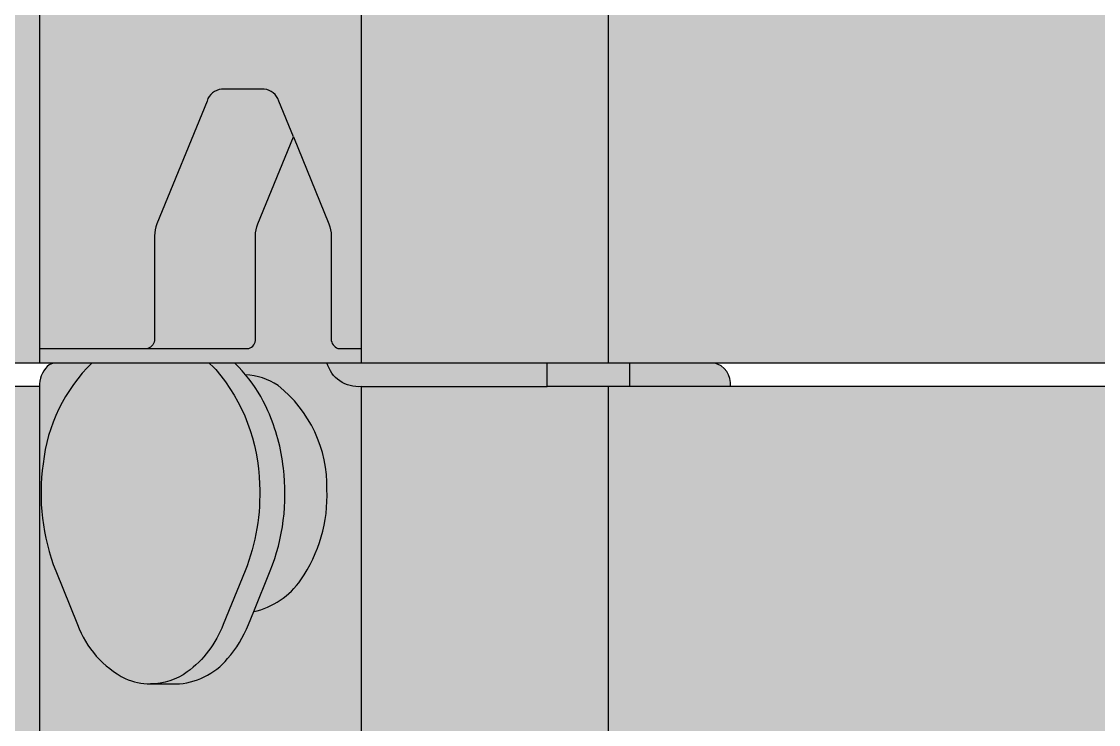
# Model space of a CAD drawing. Header units: millimetres. Extents: x -9400 to 16593, y -27108 to 22430.
# Drawn here: x -7252.8 to -6800, y 5398 to 5693.4 of the extents above; entities that cross this region are included whole.
import ezdxf
from ezdxf.enums import TextEntityAlignment as Align

# ---------------------------------------------------------------- set-up
doc = ezdxf.new("R2010")
doc.units = ezdxf.units.MM
doc.set_wipeout_variables(frame=1)
doc.layers.add('Техника LTM 11200-9.1', color=250, linetype='Continuous')
doc.layers.add('Техника LTM 11200-9.1 Штрих', color=7, linetype='Continuous', true_color=0xffd452)
doc.styles.add('arial', font='arial.ttf')

# ---------------------------------------------------------------- blocks, each defined once
blk = doc.blocks.new('LTM 11200-9.1-20240608.130851')
at = {"color": 0, "linetype": 'ByBlock', "lineweight": -2, "ltscale": 50, "transparency": 16777216}
blk.add_wipeout([(1022.8146851898641, 508.8058813024984), (984.1908195091744, 438.0234888882769), (937.4941594154843, 372.28634556659654), (883.3755655992832, 312.51069936048907), (822.5893460832145, 259.52970660888855), (755.9827426341864, 214.08181938643702), (746.5000000000001, 208.50464921478124), (570.1669743651873, 106.69872939752531), (570.1669743651873, 106.69872939752531), (564.3011459834474, 103.80602296116604), (558.1079266203194, 101.70370827226702), (551.6932839761935, 100.42775651802822), (545.1669743651875, 99.99999958672583), (333.2037587267697, 99.99999958672583), (333.2037587267697, 99.99999958672583), (322.7616633491655, 100.68441067681943), (312.4982351185676, 102.72593348359828), (302.58908413756234, 106.08963698582147), (293.2037587267697, 110.71796728397044), (249.80724037729686, 135.77295883494662), (247.1085948277472, 137.84353386905786), (238.00004300582822, 124.33952006930485), (231.06887776225648, 128.37000860151602), (231.06887776225648, 128.37000860151602), (227.04815571655843, 120.46910382345732), (225.50952286565047, 111.73851901882813), (226.58707054291403, 102.93912170515205), (230.18689083214878, 94.83777638687775), (230.18689083214878, 94.83777638687775), (237.33610094235684, 76.12090898145584), (236.5632686927235, 56.10004334118048), (227.99249002392452, 37.98998857366246), (213.00000000085885, 24.698729281168426), (149.59075555553153, -11.910615071800066), (149.59075555553153, -11.910615071800066), (140.45979071918038, -17.86869502349964), (132.03173479397645, -24.785421769234745), (124.40677480764464, -32.57857394023563), (117.67555112663854, -41.15551181513001), (98.29824531744816, -68.82917248255376), (98.29824531744816, -68.82917248255376), (75.26067977540669, -93.46566269314076), (46.2770706606168, -110.71780686948091), (13.637296342668861, -119.22258249695233), (-20.07990590306767, -118.30806146368832), (-52.21067555460385, -108.04649639786635), (-80.21648974779363, -89.24861227819156), (-84.81372132690736, -84.89188827354519), (-266.21197882881097, 96.50635134539334), (-336.9998161347902, 165.94530796751496), (-866.0808936206032, 165.94529501162287), (-1167.4151198584586, 90.81423419382213), (-1167.4151198584586, 90.81423419382213), (-1189.9263396927408, 83.5541538481209), (-1211.252911146627, 73.3247288850198), (-1231.0052360360235, 60.31283253909305), (-1248.8224748361538, 44.75616880317125), (-1394.2893218785466, -100.71067823920794), (-1394.2893218785466, -100.71067823920794), (-1419.1402423043805, -118.86440595526665), (-1448.3346599652068, -128.60155407189723), (-1479.107495437005, -128.99989190038445), (-1508.5441732289949, -120.02169182628722), (-1533.8566688284163, -102.51730259017745), (-1552.647569772184, -78.144610541053), (-1563.137140832761, -49.21201689711779), (-1564.999999997206, -30.00000012056239), (-1564.999999997206, 32.03240227841911), (-1564.999999997206, 32.03240227841911), (-1564.5717846438058, 45.11302812434451), (-1563.2889722704817, 58.13764072222398), (-1561.1570560767468, 71.05046668143518), (-1558.185165255025, 83.79621129890461), (-1558.185165255025, 83.79621129890461), (-1497.3627447226027, 310.7885749652339), (-1497.3627447226027, 414.31619300623424), (-1542.9555495745446, 584.470857173292), (-1542.9555495745446, 584.470857173292), (-1543.936053519791, 608.461679800803), (-1535.5973357940213, 630.9780459601386), (-1519.2269967959937, 648.5431522627202), (-1497.3528178603049, 658.4447306329009), (-1484.999999997206, 659.9999998794372), (-1214.1711635447755, 659.9999998800997), (-1212.266426014132, 664.0847226964108), (-586.4521676169243, 891.8624849330811), (-580.417075531681, 895.3493390504516), (-582.9999999933059, 918.7466979436579), (-582.9999999932043, 1116.6787891924034), (-582.9999999932043, 1116.6787891924034), (-584.0546843466733, 1126.894271376905), (-587.1742430436698, 1136.6787891924798), (-592.2270700942952, 1145.6195595252746), (-598.9999999933059, 1153.3393947521693), (-598.9999999933059, 1153.3393947521693), (-608.4134335164599, 1165.1949778063865), (-613.8473488286036, 1179.3243848934064), (-614.8036414664814, 1194.4324319095174), (-611.1946520530619, 1209.134226890543), (-602.6337336723807, 1221.9451399321845), (-561.4805234425294, 1259.945262046793), (-463.7308086437405, 1325.943190667342), (-460.373381919082, 1320.9704966501597), (-290.7512852860382, 1435.4946878507328), (-290.7512852860382, 1435.4946878507328), (-270.56411008210773, 1443.4447842832144), (-248.90989242731666, 1442.095364497208), (-229.86591428386092, 1431.7005113250118), (-217.01797449290086, 1414.2174761443632), (-213.70944349130147, 1403.6885348039798), (-185.4872354327525, 1259.9452079621262), (-174.99933955306176, 1190.0000716171055), (-197.77568135003082, 1105.0000003118914), (-263.90168330304357, 922.218455406168), (-264.77506260671714, 904.9999188997974), (-248.1610642772283, 904.9998882795337), (-47.169552377104765, 949.5586309888606), (-48.035310832841816, 953.463815017298), (-39.522644188124104, 955.3512123411349), (-36.34876389497356, 964.1194641674813), (-39.832599257904576, 963.3470056844965), (-43.472375672790776, 965.0062863062774), (-43.472375672790776, 965.0062863062778), (-14.519369376413977, 1027.0118794895586), (22.75556361547754, 1084.4013343576655), (67.63156944735653, 1136.064805593982), (119.24079835456735, 1181.0031817463494), (176.5851878685158, 1218.347406880646), (183.60325356194545, 1222.1770722035), (207.91959879148646, 1359.464521062386), (207.91959879148646, 1359.464521062386), (216.63099661133242, 1381.6031213800295), (233.26160608738843, 1398.6157315399935), (255.19669777214574, 1407.8275624536225), (278.9875507847177, 1407.790294046417), (300.893674192233, 1398.5097858030774), (317.4709016196192, 1381.4451555164085), (324.9712084163622, 1364.470585244024), (349.345262915842, 1273.138480987691), (349.345262915842, 1273.138480987691), (416.97240093037453, 1276.0009091891645), (484.3326282172951, 1269.3508662494853), (550.0945321847912, 1253.319793989184), (612.9582919959926, 1228.2245555235947), (671.6813702552798, 1194.5611722860356), (725.1030724553241, 1152.9950198865774), (772.1674887536267, 1104.347676590717), (811.9443646215175, 1049.5806843651478), (843.6474878455501, 989.7765434626401), (855.1628487252749, 961.3810551581553), (851.3872958889551, 959.4188885699989), (849.6861621805294, 953.0699312872314), (849.6861621805294, 953.0699312872314), (851.8981973749048, 947.7762425973699), (853.8916018024654, 942.3964118905076), (855.6630313536405, 936.9394643012827), (857.209514301052, 931.4145543346242), (1065.1435528585716, 875.6988663762461), (1056.0825285997855, 935.3386157858765), (1056.0825285997855, 935.3386157858765), (1056.0718364792433, 936.5058050074301), (1056.5074066387501, 937.5887286596319), (1057.3233012576277, 938.423450751852), (1058.3960079420654, 938.8836087350649), (1085.4424885511692, 944.6325156586097), (1085.4424885511692, 944.6325156586097), (1086.3798090134253, 944.6816385424938), (1087.2864335528454, 944.4387092293057), (1088.0736154426916, 943.9275073328079), (1088.664299834971, 943.1980728563797), (1088.664299834971, 943.1980728563797), (1149.1339744502334, 838.4615241056019), (1149.1339744502334, 838.4615241056019), (1149.433675717747, 837.7379812409097), (1149.535898238879, 836.9615241056019), (1149.433675717747, 836.1850669702942), (1149.1339744502334, 835.4615241056019), (1145.4999998540152, 829.167295471547), (1145.4999998540152, 829.167295471547), (1161.6138842228509, 814.2902655188893), (1170.0033489849, 794.0269940487935), (1169.1216395659292, 772.1133937474976), (1159.131315570827, 752.5896462553444), (1141.8742798832418, 739.0553191962742), (1120.5321894556198, 734.0057186334905), (1120.0000000000002, 733.9999999995491), (1119.9500119273184, 723.9575171348117), (1119.9500119273184, 723.9575171348117), (1119.2556315460592, 721.0372419363359), (1117.5338633460915, 718.5784443411092), (1115.0271046165487, 716.927283531081), (1112.0882666962282, 716.3162164097305), (1112.0882666962282, 716.3162164097305), (1102.572187305355, 713.3164701606336), (1096.242173974358, 705.6038068228643), (1095.1559563197188, 695.6854210802587), (1099.666636636965, 686.785533013099), (1099.666636636965, 686.785533013099), (1101.372819154572, 684.3357618222624), (1102.2798164627127, 681.4915055831259), (1102.3067929916222, 678.5062568602), (1101.4513444749757, 675.6460740852347)], dxfattribs=at)
for points in [[(238.000043005828, 124.3395200693049, 1.110223024625157e-16), (231.0688777622563, 128.370008601516, 0.3052800898424828)], [(213.0000000008586, 24.6987292811682, 1.110223024625157e-16), (149.5907555555314, -11.91061507179984, 0.1095178116827467)], [(117.6755511266383, -41.15551181513001, 1.110223024625157e-16), (98.29824531744816, -68.82917248255399, -0.4661674763963348)], [(-84.8137213269074, -84.89188827354519, 1.110223024625157e-16), (-266.211978828811, 96.50635134539334, 1.110223024625157e-16), (-336.9998161347903, 165.945307967515, 1.110223024625157e-16), (-866.0808936206031, 165.9452950116229, 1.110223024625157e-16), (-1167.415119858459, 90.8142341938219, 0.1360940270824719)], [(-1248.822474836154, 44.75616880317102, 1.110223024625157e-16), (-1394.289321878547, -100.7106782392075, -0.6681786379193838)], [(-1564.999999997206, -30.00000012056262, 1.110223024625157e-16), (-1564.999999997206, 32.03240227841889, -0.06554346275772166)], [(-1558.185165255025, 83.79621129890438, 1.110223024625157e-16), (-1497.362744722603, 310.7885749652341, 1.110223024625157e-16), (-1497.362744722603, 414.3161930062342, 1.110223024625157e-16), (-1542.955549574544, 584.4708571732917, -0.478812575144597), (-1484.999999997206, 659.9999998794374, 1.110223024625157e-16), (-1214.171163544775, 659.9999998800995, 1.110223024625157e-16), (-1212.266426014132, 664.0847226964106, 1.110223024625157e-16), (-586.4521676169243, 891.8624849330809), (-580.4170755316809, 895.3493390504518), (-582.9999999933061, 918.7466979436576), (-582.9999999932043, 1116.678789192403, 0.2087121525228701), (-598.9999999933061, 1153.339394752169, -0.313649937460844), (-611.1946520530619, 1209.134226890543), (-602.6337336723809, 1221.945139932184), (-561.4805234425294, 1259.945262046793), (-463.7308086437406, 1325.943190667342)]]:
    blk.add_lwpolyline(points, format="xyb", dxfattribs=at)
blk = doc.blocks.new('LTM 11200-9.1-20240609.135256')
at = {"color": 0, "lineweight": -2, "ltscale": 50, "transparency": 16777216}
blk.add_wipeout([(9.58548115671763, 650.0000000000234), (12.173671607743037, 649.6592582629141), (14.58548115671797, 648.6602540378676), (16.656548968583415, 647.0710678118885), (18.245735194562034, 645.0000000000225), (18.245735194562048, 645.0000000000225), (49.46410161512064, 590.9282032303015), (49.46410161512064, 590.9282032303015), (49.695518130027395, 590.4589369597618), (49.863703305137946, 589.9634794107114), (49.96577944547639, 589.4503079991816), (49.99999999998071, 588.9282032303017), (49.99999999998068, 588.9282032303017), (49.9999999999734, 576.0000035421324), (49.9999999999734, 576.0000035421324), (50.49036141050702, 573.7235975174667), (51.7942652005509, 571.7942676834612), (53.72359426479657, 570.4903627544377), (55.999999999977035, 570.000000000028), (55.99999999997706, 570.000000000028), (120.99999999996973, 570.0000000000273), (120.99999999996973, 560.0000000000152), (696.7523480776277, 560.0000000000091), (696.7523480776277, 570.0000000000043), (754.0279973537497, 570.0000000000043), (754.0279973537458, 632.6794919243182), (788.5825475006627, 674.9999999999973), (796.7475133099421, 679.9999999999989), (831.5166341992432, 680), (831.5166341992432, 680), (833.5402265152165, 679.4920170956832), (835.3313783943919, 678.4220883886785), (836.7379205275558, 676.8811108677587), (837.6403585562061, 675.0000000000025), (859.7150771497642, 620.9282032302795), (860.0940145317277, 618.9282032302779), (860.0940145317277, 570.0000000000034), (903.2275281841418, 570.0000000000034), (903.2275281841418, 570.0000000000034), (906.299097517205, 568.6916769575009), (908.6933519550179, 566.3649210531621), (910.088953646578, 563.3320110198981), (910.2985959960047, 560.0000000000055), (1052.7408232304538, 560.0000000000055), (1052.7408232304501, 0), (-1052.7408232304506, 0), (-1052.740823230456, 560.0000000000055), (-910.298595996007, 560.0000000000055), (-910.298595996007, 560.0000000000055), (-910.0889536465808, 563.3320110198979), (-908.693351955021, 566.3649210531619), (-906.2990975172089, 568.6916769575007), (-903.2275281841456, 570.0000000000034), (-860.0940145317298, 570.0000000000034), (-860.0940145317281, 618.9282032302779), (-859.7150771497664, 620.9282032302795), (-837.6403585562065, 675.0000000000025), (-837.6403585562065, 675.0000000000025), (-836.7379205275561, 676.8811108677587), (-835.3313783943922, 678.4220883886785), (-833.5402265152172, 679.4920170956834), (-831.5166341992436, 680), (-796.7475133099423, 679.9999999999989), (-788.582547500663, 674.9999999999973), (-754.0279973537464, 632.6794919243182), (-754.0279973537517, 570.0000000000043), (-696.7523480776317, 570.0000000000043), (-696.75234807763, 560.0000000000091), (-120.99999999997017, 560.0000000000152), (-120.99999999997017, 570.0000000000273), (-55.99999999998109, 570.000000000028), (-55.99999999998109, 570.000000000028), (-53.72359426480019, 570.4903627544377), (-51.794265200553994, 571.7942676834609), (-50.49036141050961, 573.7235975174665), (-49.999999999975564, 576.0000035421324), (-49.99999999997563, 576.0000035421324), (-49.99999999998291, 588.9282032303017), (-49.99999999998291, 588.9282032303017), (-49.96577944547814, 589.4503079991816), (-49.863703305139225, 589.9634794107114), (-49.69551813002823, 590.458936959762), (-49.46410161512102, 590.9282032303015), (-49.46410161512104, 590.9282032303015), (-18.245735194562453, 645.0000000000225), (-18.245735194562453, 645.0000000000225), (-16.656548968583838, 647.0710678118885), (-14.585481156718396, 648.6602540378676), (-12.173671607743465, 649.6592582629141), (-9.585481156718053, 650.0000000000234), (-9.585481156718032, 650.0000000000234)], dxfattribs=at)
at = {"layer": 'Техника LTM 11200-9.1 Штрих', "ltscale": 50, "true_color": 0x919191, "transparency": 16777216}
h = blk.add_hatch(color=252, dxfattribs=at)
h.dxf.hatch_style = 1
h.paths.add_polyline_path([(-867.8721891248324, 570.0000000000036), (-903.2275281841457, 570.0000000000036, 0.3860579729890017), (-910.298595996007, 560.0000000000055), (-867.8721891248324, 560.0000000000061)])
h.paths.add_polyline_path([(-696.7523480776317, 570.0000000000045), (-754.0279973537517, 570.0000000000045), (-754.0279973537467, 628.0384757729153), (-810.5965398486869, 628.0384757729207), (-810.5965398486869, 570.0000000000045), (-833.7512788607861, 570.0000000000041, -0.04063597038355846), (-835.3452771902131, 570.0000000000041), (-860.09401453173, 570.0000000000036), (-867.8721891248324, 570.0000000000036), (-867.8721891248324, 560.0000000000061), (-696.7523480776299, 560.0000000000091)])
h.paths.add_polyline_path([(-810.5965398486869, 628.0384757729207), (-814.3859136683122, 632.6794919242975), (-823.9808007084875, 620.9282032302644), (-824.738675472413, 618.9282032302644), (-824.7386754724166, 579.2820242257967, -0.3757731303559582), (-833.751278860786, 570.0000000000041), (-810.5965398486869, 570.0000000000045)], flags=17)
h.paths.add_polyline_path([(-814.3859136683013, 675.0000000000009, -0.4522531419883302), (-810.3034307636748, 679.9999999999994), (-831.5166341992435, 680, 0.3011528066670465), (-837.6403585562066, 675.0000000000027), (-859.7150771497663, 620.9282032302799), (-860.0940145317281, 618.9282032302781), (-860.09401453173, 570.0000000000036), (-833.7512788607861, 570.0000000000041, 0.3757731303559592), (-824.7386754724166, 579.2820242257967), (-824.738675472413, 618.9282032302644), (-823.9808007084875, 620.9282032302644), (-814.3859136683122, 632.6794919242975)])
h.paths.add_polyline_path([(-788.5825475006632, 674.9999999999973), (-796.7475133099424, 679.9999999999991), (-810.3034307636751, 679.9999999999994, 0.4522531419883113), (-814.3859136683013, 675.0000000000008), (-814.3859136683122, 632.6794919242975), (-810.5965398486869, 628.0384757729207), (-754.0279973537467, 628.0384757729153), (-754.0279973537463, 632.6794919243184)])
at = {"layer": 'Техника LTM 11200-9.1 Штрих', "ltscale": 50, "transparency": 16777216}
h = blk.add_hatch(color=256, dxfattribs=at)
h.dxf.hatch_style = 1
h.set_gradient(color1=(132, 132, 132), color2=(173, 173, 173), tint=1)
h.paths.add_polyline_path([(-373.4383119831191, 560.0000000000127), (-696.7523480776299, 560.0000000000091), (-910.298595996007, 560.0000000000055), (-1052.740823230456, 560.0000000000055), (-1052.740823230451, -5.684341886080801e-14), (-373.4383119831191, -5.684341886080801e-14)])
at = {"color": 0, "lineweight": -2, "ltscale": 50, "transparency": 16777216}
for points in [[(1052.740823230451, 0), (-1052.740823230451, 0), (-1052.740823230456, 560.0000000000055), (-910.298595996007, 560.0000000000055, -0.3860579729890017), (-903.2275281841457, 570.0000000000036), (-860.09401453173, 570.0000000000036), (-860.0940145317281, 618.9282032302781), (-859.7150771497663, 620.9282032302799), (-837.6403585562066, 675.0000000000027, -0.3011528066670468), (-831.5166341992435, 680), (-796.7475133099424, 679.9999999999991), (-788.5825475006632, 674.9999999999973), (-754.0279973537463, 632.6794919243184), (-754.0279973537517, 570.0000000000045), (-696.7523480776317, 570.0000000000045), (-696.7523480776299, 560.0000000000091), (-120.99999999997, 560.0000000000155)], [(-860.09401453173, 570.0000000000036), (-810.5965398486869, 570.0000000000045), (-810.5965398486869, 628.0384757729207), (-814.3859136683122, 632.6794919242975), (-814.3859136683013, 675.0000000000009, -0.4522531419893762), (-810.3034307636599, 680)], [(-814.3859136683122, 632.6794919242975), (-823.9808007084875, 620.9282032302644), (-824.738675472413, 618.9282032302644), (-824.7386754724166, 579.2820242257967, -0.4228662282084388), (-835.3452771902075, 570.0000000000036)]]:
    blk.add_lwpolyline(points, format="xyb", dxfattribs=at)
for points in [[(-810.5965398486869, 628.0384757729207), (-754.0279973537481, 628.0384757729153)], [(-867.8721891248324, 570.0000000000045), (-867.8721891248324, 560.0000000000073)], [(-910.298595996007, 560.0000000000055), (-696.7523480776299, 560.0000000000091)]]:
    blk.add_lwpolyline(points, dxfattribs=at)
blk = doc.blocks.new('LTM 11200-9.1-20240609.133235')
at = {"color": 0, "linetype": 'ByBlock', "lineweight": -2, "ltscale": 50, "transparency": 16777216}
blk.add_wipeout([(696.7530393247758, 569.9999999999854), (754.0286886009048, 569.9999999999891), (754.0286886009048, 632.6794919242823), (788.5832387478399, 674.999999999987), (796.7482045571155, 679.9999999999854), (831.5173254464131, 679.9999999999854), (831.5173254464131, 679.9999999999854), (833.5409177623867, 679.4920170956686), (835.3320696415619, 678.4220883886637), (836.7386117747259, 676.8811108677437), (837.6410498033762, 674.999999999987), (859.7157683969232, 620.9282032302619), (860.0947057788868, 618.9282032302617), (860.0947057788868, 579.9999999999854), (863.6302396867793, 579.9999999999873), (863.6302396867793, 579.9999999999873), (870.3460053550915, 579.2522479765091), (876.8106644792568, 577.2853153369283), (882.8048442321711, 574.1659483033698), (888.1251371126343, 569.9999999999943), (903.2282194312535, 569.9999999999964), (903.2282194312535, 569.9999999999964), (904.2714750663381, 569.8819786790848), (905.275040967206, 569.5734874556431), (906.204454055424, 569.0851201105286), (907.0277977063557, 568.4336474827105), (907.0277977063557, 568.4336474827105), (908.48613760384, 566.62600797544), (909.5441569481044, 564.5584222064804), (910.1571703559683, 562.3182145360581), (910.2992872431311, 559.999999999993), (1052.7408232305638, 559.999999999993), (1052.7408232305602, -1.2732925824820995e-11), (-1052.7408232305684, -1.2732925824820995e-11), (-1052.740823230572, 559.999999999993), (-910.299287243139, 559.999999999993), (-910.299287243139, 559.999999999993), (-910.1571703559765, 562.3182145360581), (-909.5441569481126, 564.5584222064804), (-908.486137603848, 566.62600797544), (-907.0277977063637, 568.4336474827105), (-907.0277977063637, 568.4336474827105), (-906.2044540554316, 569.0851201105286), (-905.2750409672129, 569.5734874556431), (-904.2714750663446, 569.8819786790848), (-903.2282194312596, 569.9999999999964), (-888.1251371126422, 569.9999999999943), (-888.1251371126422, 569.9999999999943), (-882.8048442321798, 574.1659483033698), (-876.8106644792656, 577.2853153369281), (-870.3460053551009, 579.2522479765089), (-863.630239686789, 579.9999999999873), (-860.0947057788948, 579.9999999999854), (-860.0947057788948, 618.9282032302617), (-859.7157683969311, 620.9282032302619), (-837.6410498033842, 674.999999999987), (-837.6410498033842, 674.999999999987), (-836.7386117747337, 676.8811108677437), (-835.33206964157, 678.4220883886637), (-833.5409177623947, 679.4920170956684), (-831.5173254464211, 679.9999999999854), (-796.7482045571237, 679.9999999999854), (-788.583238747848, 674.999999999987), (-754.0286886009128, 632.6794919242823), (-754.0286886009128, 569.9999999999891), (-696.7530393247838, 569.9999999999854), (-696.7530393247838, 559.9999999999964), (696.7530393247758, 559.9999999999964)], dxfattribs=at)
at = {"layer": 'Техника LTM 11200-9.1 Штрих', "ltscale": 50, "true_color": 0xc9c9c9, "transparency": 16777216}
h = blk.add_hatch(color=9, dxfattribs=at)
h.dxf.hatch_style = 1
edge = h.paths.add_edge_path()
edge.add_line((819.3862351260603, 679.9999999999854), (796.748204557116, 679.9999999999854))
edge.add_line((796.748204557116, 679.9999999999854), (788.5832387478404, 674.9999999999873))
edge.add_line((788.5832387478404, 674.9999999999873), (754.0286886009053, 632.679491924282))
edge.add_line((754.0286886009053, 632.679491924282), (754.0286886009053, 569.9999999999891))
edge.add_line((754.0286886009053, 569.9999999999891), (696.7530393247762, 569.9999999999854))
edge.add_line((696.7530393247762, 569.9999999999854), (696.7530393247762, 559.9999999999964))
edge.add_line((696.7530393247762, 559.9999999999964), (774.857115725641, 559.9999999999964))
edge.add_arc((776.2104964205599, 573.58551430086), 13.65275935935116, 264.3109989094123, 344.7743034992008)
edge.add_line((789.3840276602314, 569.9999999999891), (789.3840276602314, 618.9282032302635))
edge.add_line((789.3840276602314, 618.9282032302635), (789.762965042195, 620.9282032302654))
edge.add_line((789.762965042195, 620.9282032302654), (811.8376836357456, 674.9999999999873))
edge.add_arc((818.6738215593808, 672.8774751378872), 7.158064927143089, 95.71187608592851, 162.7511648812555, ccw=False)
edge.add_line((817.9614079927014, 679.9999999999854), (819.3862351260603, 679.9999999999854))
at = {"layer": 'Техника LTM 11200-9.1 Штрих', "ltscale": 50, "true_color": 0x999999, "transparency": 16777216}
h = blk.add_hatch(color=253, dxfattribs=at)
h.dxf.hatch_style = 1
edge = h.paths.add_edge_path()
edge.add_line((817.9614079927014, 679.9999999999854), (831.5173254464135, 679.9999999999854))
edge.add_arc((830.8049118797178, 672.8774751378573), 7.158064927174451, 17.248835118917214, 84.28812391396588, ccw=False)
edge.add_line((837.6410498033765, 674.9999999999873), (859.7157683969235, 620.9282032302617))
edge.add_line((859.7157683969235, 620.9282032302617), (860.0947057788871, 618.9282032302617))
edge.add_line((860.0947057788871, 618.9282032302617), (860.0947057788871, 579.9999999999854))
edge.add_line((860.0947057788871, 579.9999999999854), (863.6302396867814, 579.9999999999873))
edge.add_arc((862.9461909241312, 543.3244295772746), 36.6819490831804, 46.653210930176726, 88.93148046942048, ccw=False)
edge.add_line((888.1251371126345, 569.9999999999945), (903.228219431252, 569.9999999999964))
edge.add_arc((903.1157087887689, 564.3354892761929), 5.665627977969994, 46.3306790559339, 88.86211929859388, ccw=False)
edge.add_arc((899.0077162707496, 560.471239821699), 11.30140000149957, -2.38978207288568, 44.7932456258996, ccw=False)
edge.add_line((910.2992872431314, 559.9999999999945), (910.2992872431423, 5.999999999989086))
edge.add_line((910.2992872431423, 5.999999999989086), (864.6908998566159, 5.999999999987267))
edge.add_arc((866.09185323305, 9.99062363258853), 4.22939089468183, 179.8729777567129, 250.6558016087707, ccw=False)
edge.add_line((861.8624727318711, 9.999999999987267), (861.8624727318711, 53.3205080756743))
edge.add_arc((848.527750306891, 53.3837416353589), 13.33487235163267, 359.7283041354922, 381.7288621077999)
edge.add_line((860.9151292769602, 58.3205080756743), (839.8170650468201, 109.9999999999873))
edge.add_arc((832.9809271231569, 107.8774751378551), 7.158064927179338, 17.24883511892404, 84.28812391390488)
edge.add_line((833.6933406898606, 114.9999999999873), (815.7853927492906, 114.9999999999891))
edge.add_arc((816.4978063159969, 107.8774751378554), 7.158064927181089, 95.71187608611385, 162.751164881098)
edge.add_line((809.6616683923312, 109.9999999999854), (788.5636041621874, 58.32050807567066))
edge.add_arc((800.9509831323512, 53.38374163534704), 13.33487235172358, 158.2711378923178, 180.2716958644706)
edge.add_line((787.6162607072802, 53.32050807567066), (787.6162607072802, 9.99999999998181))
edge.add_arc((783.2858616647828, 10.06205452817489), 4.330843639723223, 290.2922117697047, 359.1790088648118, ccw=False)
edge.add_line((784.7878335825353, 5.99999999998181), (774.8571157256374, 5.999999999981809))
edge.add_line((774.8571157256374, 5.999999999981809), (774.857115725641, 559.9999999999964))
edge.add_arc((776.2104964205599, 573.58551430086), 13.65275935935116, 264.3109989094123, 344.7743034992008)
edge.add_line((789.3840276602314, 569.9999999999891), (789.3840276602314, 618.9282032302635))
edge.add_line((789.3840276602314, 618.9282032302635), (789.762965042195, 620.9282032302654))
edge.add_line((789.762965042195, 620.9282032302654), (811.8376836357456, 674.9999999999873))
edge.add_arc((818.6738215593809, 672.8774751378871), 7.158064927143231, 95.71187608592919, 162.7511648812549, ccw=False)
edge = h.paths.add_edge_path(flags=16)
edge.add_arc((839.4611765326516, 520.1572781682784), 69.65972996591337, 6.087673842290428, 45.6855861932803, ccw=False)
edge.add_arc((821.2664122207225, 514.9897526619499), 88.35819222170785, -21.5741506436122, 8.16889216107279, ccw=False)
edge.add_line((903.4344480050386, 482.4999999999854), (894.2488614696013, 459.9999999999854))
edge.add_arc((855.4042623141578, 474.0852661840328), 41.31945797106428, 297.0210831297086, 340.0690757212776, ccw=False)
edge.add_arc((863.5349589700528, 461.0105132577191), 26.01068777147534, 270.20988276280434, 294.14956176913745, ccw=False)
edge.add_line((863.6302396844294, 434.9999999999873), (853.0236379670132, 434.9999999999854))
edge.add_arc((853.921326262902, 464.5038482966875), 29.51750173357126, 219.6520796709646, 268.2572480930344, ccw=False)
edge.add_arc((868.263121319087, 478.2633714205242), 49.3610832781071, 201.7153306768425, 221.326201537653, ccw=False)
edge.add_line((822.4050161822215, 459.9999999999891), (820.1944115450642, 465.4148533840507))
edge.add_arc((827.4095082678402, 497.5091976790513), 32.89535767315886, 214.7239298170975, 257.3300343392275, ccw=False)
edge.add_arc((851.1581957241613, 514.0085712697427), 61.81298033172088, 177.4745202576292, 214.7546504477628, ccw=False)
edge.add_arc((843.6024150936082, 517.9127799496455), 54.21001740290941, 128.3478635733339, 181.2477978165073, ccw=False)
edge.add_arc((825.123286978414, 537.6971846730933), 27.31899156304035, 93.1239359201241, 123.69203742028111, ccw=False)
edge.add_arc((854.4388824593323, 540.975548657479), 39.05010524386208, 92.07695465412928, 142.0774425347728, ccw=False)
edge.add_line((853.0236379670096, 579.9999999999854), (860.0947057788871, 579.9999999999854))
edge.add_arc((862.6396669879257, 542.8483820038649), 37.23868347948378, 46.81300639344471, 93.91875517181887, ccw=False)
at = {"layer": 'Техника LTM 11200-9.1 Штрих', "ltscale": 50, "true_color": 0xadadad, "transparency": 16777216}
h = blk.add_hatch(color=253, dxfattribs=at)
h.dxf.hatch_style = 1
edge = h.paths.add_edge_path()
edge.add_arc((839.4611765326516, 520.1572781682784), 69.65972996591337, 6.087673842290428, 45.6855861932803, ccw=False)
edge.add_arc((821.2664122207225, 514.9897526619499), 88.35819222170785, -21.5741506436122, 8.16889216107279, ccw=False)
edge.add_line((903.4344480050386, 482.4999999999854), (894.2488614696013, 459.9999999999854))
edge.add_arc((855.4042623141578, 474.0852661840328), 41.31945797106428, 297.0210831297086, 340.0690757212776, ccw=False)
edge.add_arc((863.5349589700528, 461.0105132577191), 26.01068777147534, 270.20988276280434, 294.14956176913745, ccw=False)
edge.add_line((863.6302396844294, 434.9999999999873), (853.0236379670132, 434.9999999999854))
edge.add_arc((853.921326262902, 464.5038482966875), 29.51750173357126, 219.6520796709646, 268.2572480930344, ccw=False)
edge.add_arc((868.263121319087, 478.2633714205242), 49.3610832781071, 201.7153306768425, 221.326201537653, ccw=False)
edge.add_line((822.4050161822215, 459.9999999999891), (820.1944115450642, 465.4148533840507))
edge.add_arc((827.4095082678402, 497.5091976790513), 32.89535767315886, 214.7239298170975, 257.3300343392275, ccw=False)
edge.add_arc((851.1581957241613, 514.0085712697427), 61.81298033172088, 177.4745202576292, 214.7546504477628, ccw=False)
edge.add_arc((843.6024150936082, 517.9127799496455), 54.21001740290941, 128.3478635733339, 181.2477978165073, ccw=False)
edge.add_arc((825.123286978414, 537.6971846730933), 27.31899156304035, 93.1239359201241, 123.69203742028111, ccw=False)
edge.add_arc((854.4388824593323, 540.975548657479), 39.05010524386208, 92.07695465412928, 142.0774425347728, ccw=False)
edge.add_line((853.0236379670096, 579.9999999999854), (860.0947057788871, 579.9999999999854))
edge.add_arc((862.6396669879257, 542.8483820038649), 37.23868347948378, 46.81300639344471, 93.91875517181887, ccw=False)
h = blk.add_hatch(color=253, dxfattribs=at)
h.dxf.hatch_style = 1
h.paths.add_polyline_path([(-150.0000000000055, 559.9999999999964), (-671.1349022638351, 559.9999999999964), (-671.1349022638351, -1.2732925824821e-11), (-150, -1.2732925824821e-11)])
h.paths.add_polyline_path([(671.134902263828, 559.9999999999964), (149.9999999999965, 559.9999999999964), (150, -1.27897692436818e-11), (671.1349022638278, -1.2732925824821e-11)])
at = {"layer": 'Техника LTM 11200-9.1 Штрих', "ltscale": 50, "true_color": 0x999999, "transparency": 16777216}
h = blk.add_hatch(color=253, dxfattribs=at)
h.dxf.hatch_style = 1
h.paths.add_polyline_path([(671.1349022638278, 559.9999999999964), (696.7530393247762, 559.9999999999964), (774.857115725641, 559.9999999999964), (774.8571157256374, -1.27897692436818e-11), (671.1349022638278, -1.27897692436818e-11)])
at = {"layer": 'Техника LTM 11200-9.1 Штрих', "ltscale": 50, "true_color": 0xc9c9c9, "transparency": 16777216}
h = blk.add_hatch(color=9, dxfattribs=at)
h.dxf.hatch_style = 1
h.paths.add_polyline_path([(910.2992872431314, 559.9999999999927), (945.2874795300058, 559.9999999999927), (945.2874795300058, -1.2732925824821e-11), (910.2992872431241, -1.27897692436818e-11)])
at = {"color": 0, "linetype": 'ByBlock', "lineweight": -2, "ltscale": 50, "transparency": 16777216}
for points in [[(-696.7530393247835, 559.9999999999964), (696.7530393247762, 559.9999999999964), (696.7530393247762, 569.9999999999854), (754.0286886009053, 569.9999999999891), (754.0286886009053, 632.679491924282), (788.5832387478404, 674.9999999999873), (796.748204557116, 679.9999999999854), (831.5173254464135, 679.9999999999854, -0.3011528066670052), (837.6410498033765, 674.9999999999873), (859.7157683969235, 620.9282032302617), (860.0947057788871, 618.9282032302617), (860.0947057788871, 579.9999999999854), (863.6302396867795, 579.9999999999873, -0.1865952159101534), (888.1251371126345, 569.9999999999945), (903.2282194312538, 569.9999999999964, -0.1877385796348731), (907.0277977063561, 568.4336474827105, -0.2088335978390284), (910.2992872431314, 559.9999999999927), (1052.740823230564, 559.9999999999927), (1052.740823230561, -1.2732925824821e-11), (-1052.740823230568, -1.2732925824821e-11)], [(774.857115725641, 559.9999999999964, 0.3662612738994666), (789.3840276602314, 569.9999999999891), (789.3840276602314, 618.9282032302635), (789.762965042195, 620.9282032302654), (811.8376836357456, 674.9999999999873, -0.3011528066683215), (817.9614079927014, 679.9999999999873)], [(888.1251371126345, 569.9999999999945, -0.1745185523592646), (908.7280800905319, 527.5447033237051, -0.1305120453306294), (903.4344480050386, 482.4999999999854), (894.2488614696013, 459.9999999999854, -0.1900728960601262), (874.1764495673924, 437.276264666034, -0.1048381350898794), (863.6302396844294, 434.9999999999873), (853.0236379670132, 434.9999999999854, -0.2153179639514255), (831.1948119404951, 445.6680192641033, -0.08577802366898597), (822.4050161822197, 459.9999999999891), (820.1944115450642, 465.4148533840507, -0.1880758671763184), (800.3726096014107, 478.7712504343217, -0.1641153103965426), (789.4052527937856, 516.7322777384543, -0.2350079630113706), (809.9686554966866, 560.4274386240395, -0.1341751000843893), (823.6345123739484, 564.9755799741106, -0.2216968960513285), (853.0236379670096, 579.9999999999854), (860.0947057788871, 579.9999999999854)], [(860.0947057788871, 579.9999999999854, 0.1692822737376172), (836.1641011705215, 567.1173912454014, 0.1747044134187254), (817.7520736146653, 518.9227230441011, 0.107235246930633), (823.8260313645842, 482.4999999999891), (833.0116179000215, 459.9999999999891, 0.1438453322325792), (848.1487869744378, 440.0483677275861, 0.152562744280698), (863.6302396844294, 434.9999999999873)], [(820.1944115450642, 465.4148533840507), (813.2194296467824, 482.4999999999854, -0.1249055113106969), (807.6873103382568, 525.6880678458001, -0.07523492294936866), (814.1971743750219, 549.785218841902, -0.07037595601601618), (823.6345123739484, 564.9755799741106)]]:
    blk.add_lwpolyline(points, format="xyb", dxfattribs=at)
for points in [[(754.0286886009053, 569.9999999999891), (789.3840276602314, 569.9999999999891)], [(671.1349022638278, 559.9999999999964), (671.1349022638278, -1.2732925824821e-11)], [(774.857115725641, 559.9999999999964), (696.7530393247762, 559.9999999999964)], [(910.2992872431314, 559.9999999999945), (910.2992872431241, -1.091393642127514e-11), (774.8571157256374, -9.094947017729282e-12), (774.857115725641, 559.9999999999964)]]:
    blk.add_lwpolyline(points, dxfattribs=at)
blk = doc.blocks.new('LTM 11200-9.1-20240609.140259')
at = {"color": 0, "linetype": 'ByBlock', "lineweight": -2, "ltscale": 50, "transparency": 16777216}
blk.add_wipeout([(9.585481156715584, 365.00000000001774), (12.17367160774099, 364.6592582629082), (14.585481156715923, 363.6602540378617), (16.65654896858137, 362.0710678118826), (18.245735194559987, 360.0000000000168), (18.24573519456, 360.0000000000168), (49.464101615118594, 305.9282032302958), (49.464101615118594, 305.9282032302958), (49.69551813002535, 305.45893695975565), (49.8637033051359, 304.963479410706), (49.96577944547435, 304.45030799917595), (49.99999999997866, 303.9282032302958), (49.999999999978634, 303.9282032302958), (49.99999999997135, 291.0000035421267), (49.99999999997135, 291.0000035421267), (50.490361410504974, 288.7235975174608), (51.79426520054886, 286.794267683455), (53.72359426479452, 285.49036275443177), (55.99999999997499, 285.0000000000223), (55.99999999997501, 285.0000000000223), (120.99999999996768, 285.0000000000214), (120.99999999996768, 275.00000000000955), (696.7523480776257, 275.0000000000032), (696.7523480776257, 284.9999999999982), (754.0279973537477, 284.9999999999982), (754.0279973537438, 347.6794919243125), (788.5825475006607, 389.99999999999136), (796.74751330994, 394.9999999999932), (831.5166341992411, 394.9999999999941), (831.5166341992411, 394.9999999999941), (833.5402265152145, 394.49201709567706), (835.3313783943898, 393.42208838867236), (836.7379205275538, 391.8811108677528), (837.6403585562041, 389.9999999999968), (859.7150771497621, 335.92820323027354), (860.0940145317256, 333.9282032302722), (860.0940145317256, 284.9999999999977), (903.2275281841397, 284.9999999999977), (903.2275281841397, 284.9999999999977), (906.299097517203, 283.69167695749456), (908.6933519550158, 281.36492105315665), (910.088953646576, 278.332011019892), (910.2985959960026, 274.9999999999991), (1052.7408232304517, 274.9999999999991), (1052.7408232304501, -4.547473508864641e-13), (-1052.7408232304508, -4.547473508864641e-13), (-1052.740823230458, 274.9999999999991), (-910.298595996009, 274.9999999999991), (-910.298595996009, 274.9999999999991), (-910.0889536465828, 278.332011019892), (-908.693351955023, 281.3649210531562), (-906.299097517211, 283.69167695749456), (-903.2275281841477, 284.9999999999977), (-860.0940145317319, 284.9999999999977), (-860.0940145317302, 333.9282032302722), (-859.7150771497685, 335.92820323027354), (-837.6403585562085, 389.9999999999968), (-837.6403585562085, 389.9999999999968), (-836.7379205275581, 391.8811108677528), (-835.3313783943943, 393.42208838867236), (-833.5402265152193, 394.49201709567706), (-831.5166341992457, 394.9999999999941), (-796.7475133099443, 394.9999999999932), (-788.5825475006651, 389.99999999999136), (-754.0279973537484, 347.6794919243125), (-754.0279973537538, 284.9999999999982), (-696.7523480776338, 284.9999999999982), (-696.7523480776321, 275.0000000000032), (-120.99999999997222, 275.00000000000955), (-120.99999999997222, 285.0000000000214), (-55.99999999998314, 285.0000000000223), (-55.99999999998314, 285.0000000000223), (-53.72359426480224, 285.49036275443177), (-51.79426520055604, 286.794267683455), (-50.49036141051165, 288.72359751746035), (-49.99999999997761, 291.0000035421267), (-49.999999999977675, 291.0000035421267), (-49.99999999998496, 303.9282032302958), (-49.99999999998496, 303.9282032302958), (-49.96577944548019, 304.45030799917595), (-49.86370330514127, 304.963479410706), (-49.69551813003028, 305.4589369597561), (-49.46410161512306, 305.9282032302958), (-49.464101615123084, 305.9282032302958), (-18.2457351945645, 360.0000000000168), (-18.2457351945645, 360.0000000000168), (-16.656548968585884, 362.0710678118826), (-14.585481156720443, 363.6602540378617), (-12.173671607745511, 364.6592582629082), (-9.5854811567201, 365.00000000001774), (-9.585481156720078, 365.00000000001774)], dxfattribs=at)
at = {"layer": 'Техника LTM 11200-9.1 Штрих', "ltscale": 50, "transparency": 16777216}
h = blk.add_hatch(color=256, dxfattribs=at)
h.dxf.hatch_style = 1
h.set_gradient(color1=(132, 132, 132), color2=(173, 173, 173), tint=1)
h.paths.add_polyline_path([(-373.4383119831191, 5.684341886080801e-14), (-373.4383119831209, 275.0000000000073), (-696.7523480776317, 275.0000000000037), (-910.2985959960088, 275.0000000000001), (-1052.740823230458, 275.0000000000001), (-1052.740823230451, 5.861977570020827e-14)])
at = {"color": 0, "linetype": 'ByBlock', "lineweight": -2, "ltscale": 50, "transparency": 16777216}
blk.add_lwpolyline([(1052.740823230451, 5.684341886080801e-14), (-1052.740823230451, 5.684341886080801e-14), (-1052.740823230458, 275.0000000000001), (-910.2985959960088, 275.0000000000001, -0.3860579729890017), (-903.2275281841476, 284.9999999999982), (-860.0940145317318, 284.9999999999982), (-860.09401453173, 333.9282032302727), (-859.7150771497681, 335.9282032302745), (-837.6403585562084, 389.9999999999973, -0.3011528066670468), (-831.5166341992453, 394.9999999999946), (-796.7475133099442, 394.9999999999937), (-788.582547500665, 389.9999999999919), (-754.0279973537481, 347.679491924313), (-754.0279973537536, 284.9999999999991), (-696.7523480776335, 284.9999999999991), (-696.7523480776317, 275.0000000000037), (-120.9999999999718, 275.0000000000101)], format="xyb", dxfattribs=at)
blk = doc.blocks.new('LTM 11200-9.1-20240609.140256')
at = {"color": 0, "linetype": 'ByBlock', "lineweight": -2, "ltscale": 50, "transparency": 16777216}
blk.add_wipeout([(696.7530393247799, 284.99999999999363), (754.0286886009089, 284.9999999999968), (754.0286886009089, 347.67949192429023), (788.583238747844, 389.99999999999454), (796.7482045571196, 394.9999999999932), (831.5173254464172, 394.9999999999932), (831.5173254464172, 394.9999999999932), (833.5409177623908, 394.49201709567615), (835.332069641566, 393.42208838867145), (836.73861177473, 391.88111086775143), (837.6410498033803, 389.99999999999454), (859.7157683969273, 335.92820323026945), (860.0947057788909, 333.92820323026945), (860.0947057788909, 294.9999999999932), (863.6302396867834, 294.999999999995), (863.6302396867834, 294.999999999995), (870.3460053550956, 294.2522479765171), (876.8106644792609, 292.28531533693604), (882.8048442321752, 289.16594830337726), (888.1251371126384, 285.0000000000018), (903.2282194312576, 285.00000000000364), (903.2282194312576, 285.00000000000364), (904.2714750663422, 284.88197867909275), (905.2750409672101, 284.5734874556506), (906.2044540554281, 284.08512011053654), (907.0277977063598, 283.43364748271824), (907.0277977063598, 283.43364748271824), (908.4861376038441, 281.62600797544746), (909.5441569481085, 279.55842220648856), (910.1571703559724, 277.3182145360656), (910.2992872431352, 275.00000000000045), (1052.740823230568, 275.00000000000045), (1052.7408232305643, 4.547473508864641e-13), (-1052.7408232305643, 4.547473508864641e-13), (-1052.740823230568, 275.00000000000045), (-910.2992872431349, 275.00000000000045), (-910.2992872431349, 275.00000000000045), (-910.1571703559724, 277.3182145360656), (-909.5441569481085, 279.55842220648856), (-908.4861376038439, 281.62600797544746), (-907.0277977063596, 283.43364748271824), (-907.0277977063596, 283.43364748271824), (-906.2044540554275, 284.08512011053654), (-905.2750409672088, 284.5734874556506), (-904.2714750663405, 284.88197867909275), (-903.2282194312555, 285.00000000000364), (-888.1251371126381, 285.0000000000018), (-888.1251371126381, 285.0000000000018), (-882.8048442321757, 289.16594830337726), (-876.8106644792615, 292.28531533693604), (-870.3460053550968, 294.2522479765166), (-863.6302396867849, 294.999999999995), (-860.0947057788907, 294.9999999999932), (-860.0947057788907, 333.92820323026945), (-859.715768396927, 335.92820323026945), (-837.6410498033802, 389.99999999999454), (-837.6410498033802, 389.99999999999454), (-836.7386117747296, 391.88111086775143), (-835.3320696415659, 393.42208838867145), (-833.5409177623906, 394.49201709567615), (-831.517325446417, 394.9999999999932), (-796.7482045571196, 394.9999999999932), (-788.5832387478439, 389.99999999999454), (-754.0286886009087, 347.67949192429023), (-754.0286886009087, 284.9999999999968), (-696.7530393247797, 284.99999999999363), (-696.7530393247797, 275.0000000000041), (696.7530393247799, 275.0000000000041)], dxfattribs=at)
at = {"layer": 'Техника LTM 11200-9.1 Штрих', "ltscale": 50, "true_color": 0x999999, "transparency": 16777216}
h = blk.add_hatch(color=253, dxfattribs=at)
h.dxf.hatch_style = 1
edge = h.paths.add_edge_path()
edge.add_line((817.961407992705, 394.9999999999926), (831.517325446417, 394.9999999999926))
edge.add_arc((830.8049118797213, 387.8774751378645), 7.158064927174451, 17.248835118917214, 84.28812391396588, ccw=False)
edge.add_line((837.64104980338, 389.9999999999944), (859.715768396927, 335.9282032302689))
edge.add_line((859.715768396927, 335.9282032302689), (860.0947057788907, 333.9282032302689))
edge.add_line((860.0947057788907, 333.9282032302689), (860.0947057788907, 294.9999999999926))
edge.add_line((860.0947057788907, 294.9999999999926), (863.6302396867849, 294.9999999999944))
edge.add_arc((862.9461909241347, 258.3244295772818), 36.6819490831804, 46.653210930176726, 88.93148046942048, ccw=False)
edge.add_line((888.1251371126381, 285.0000000000017), (903.2282194312555, 285.0000000000035))
edge.add_arc((903.1157087887724, 279.3354892762001), 5.665627977969994, 46.3306790559339, 88.86211929859388, ccw=False)
edge.add_arc((899.0077162707531, 275.4712398217061), 11.30140000149957, -2.38978207288568, 44.7932456258996, ccw=False)
edge.add_line((910.2992872431349, 275.0000000000017), (910.2992872431458, 6.000000000001762))
edge.add_line((910.2992872431458, 6.000000000001762), (864.6908998566195, 5.999999999999943))
edge.add_arc((866.0918532330535, 9.990623632601228), 4.229390894681851, 179.8729777567132, 250.6558016087708, ccw=False)
edge.add_line((861.8624727318746, 9.999999999999943), (861.8624727318746, 53.32050807568697))
edge.add_arc((848.5277503068945, 53.38374163537156), 13.33487235163267, 359.7283041354924, 381.7288621078)
edge.add_line((860.9151292769637, 58.32050807568697), (839.8170650468236, 109.9999999999999))
edge.add_arc((832.9809271231604, 107.8774751378677), 7.158064927179338, 17.24883511892404, 84.28812391390488)
edge.add_line((833.6933406898642, 114.9999999999999), (815.7853927492941, 115.0000000000018))
edge.add_arc((816.4978063160004, 107.877475137868), 7.158064927181102, 95.71187608611385, 162.751164881098)
edge.add_line((809.6616683923347, 109.9999999999981), (788.5636041621909, 58.32050807568334))
edge.add_arc((800.9509831323547, 53.38374163535974), 13.33487235172358, 158.2711378923178, 180.2716958644706)
edge.add_line((787.6162607072837, 53.32050807568334), (787.6162607072837, 9.999999999994486))
edge.add_arc((783.2858616647864, 10.06205452818756), 4.330843639723223, 290.29221176970475, 359.1790088648119, ccw=False)
edge.add_line((784.7878335825388, 5.999999999994486), (774.8571157256409, 5.999999999994486))
edge.add_line((774.8571157256409, 5.999999999994486), (774.8571157256446, 275.0000000000035))
edge.add_arc((776.2104964205635, 288.5855143008672), 13.65275935935116, 264.3109989094123, 344.7743034992008)
edge.add_line((789.3840276602349, 284.9999999999962), (789.3840276602349, 333.9282032302707))
edge.add_line((789.3840276602349, 333.9282032302707), (789.7629650421985, 335.9282032302725))
edge.add_line((789.7629650421985, 335.9282032302725), (811.8376836357492, 389.9999999999944))
edge.add_arc((818.6738215593845, 387.8774751378943), 7.158064927143231, 95.71187608592919, 162.7511648812549, ccw=False)
edge = h.paths.add_edge_path(flags=16)
edge.add_arc((839.4611765326551, 235.1572781682855), 69.65972996591337, 6.087673842290428, 45.6855861932803, ccw=False)
edge.add_arc((821.266412220726, 229.989752661957), 88.35819222170785, -21.5741506436122, 8.16889216107279, ccw=False)
edge.add_line((903.4344480050421, 197.4999999999926), (894.2488614696048, 174.9999999999926))
edge.add_arc((855.4042623141613, 189.08526618404), 41.31945797106428, 297.0210831297086, 340.0690757212776, ccw=False)
edge.add_arc((863.5349589700563, 176.0105132577263), 26.01068777147534, 270.20988276280434, 294.14956176913745, ccw=False)
edge.add_line((863.6302396844329, 149.9999999999944), (853.0236379670167, 149.9999999999926))
edge.add_arc((853.9213262629055, 179.5038482966946), 29.51750173357126, 219.6520796709646, 268.2572480930344, ccw=False)
edge.add_arc((868.2631213190905, 193.2633714205314), 49.3610832781071, 201.7153306768425, 221.326201537653, ccw=False)
edge.add_line((822.405016182225, 174.9999999999962), (820.1944115450677, 180.4148533840579))
edge.add_arc((827.4095082678438, 212.5091976790585), 32.89535767315886, 214.7239298170975, 257.3300343392275, ccw=False)
edge.add_arc((851.1581957241648, 229.0085712697498), 61.81298033172088, 177.4745202576292, 214.7546504477628, ccw=False)
edge.add_arc((843.6024150936117, 232.9127799496526), 54.21001740290941, 128.3478635733339, 181.2477978165073, ccw=False)
edge.add_arc((825.1232869784175, 252.6971846731004), 27.31899156304035, 93.1239359201241, 123.69203742028111, ccw=False)
edge.add_arc((854.4388824593358, 255.9755486574861), 39.05010524386208, 92.07695465412928, 142.0774425347728, ccw=False)
edge.add_line((853.0236379670131, 294.9999999999926), (860.0947057788907, 294.9999999999926))
edge.add_arc((862.6396669879292, 257.8483820038721), 37.23868347948378, 46.81300639344471, 93.91875517181887, ccw=False)
at = {"layer": 'Техника LTM 11200-9.1 Штрих', "ltscale": 50, "true_color": 0xadadad, "transparency": 16777216}
h = blk.add_hatch(color=253, dxfattribs=at)
h.dxf.hatch_style = 1
h.paths.add_polyline_path([(-149.9999999999965, -5.329070518200751e-14), (-150.0000000000019, 275.0000000000035), (-671.1349022638316, 275.0000000000035), (-671.1349022638316, -5.684341886080801e-14)])
h.paths.add_polyline_path([(671.1349022638311, 275.0000000000035), (149.9999999999999, 275.0000000000035), (150.0000000000034, -6.039613253960852e-14), (671.1349022638313, -6.394884621840902e-14)])
at = {"layer": 'Техника LTM 11200-9.1 Штрих', "ltscale": 50, "true_color": 0x999999, "transparency": 16777216}
h = blk.add_hatch(color=253, dxfattribs=at)
h.dxf.hatch_style = 1
h.paths.add_polyline_path([(671.1349022638313, 275.0000000000035), (696.7530393247797, 275.0000000000035), (774.8571157256446, 275.0000000000035), (774.8571157256409, 0), (671.1349022638313, 0)])
at = {"layer": 'Техника LTM 11200-9.1 Штрих', "ltscale": 50, "true_color": 0xc9c9c9, "transparency": 16777216}
h = blk.add_hatch(color=9, dxfattribs=at)
h.dxf.hatch_style = 1
h.paths.add_polyline_path([(910.2992872431349, 274.9999999999999), (945.2874795300094, 274.9999999999999), (945.2874795300094, -5.684341886080801e-14), (910.2992872431277, -5.684341886080801e-14)])
at = {"layer": 'Техника LTM 11200-9.1 Штрих', "ltscale": 50, "true_color": 0x848484, "transparency": 16777216}
h = blk.add_hatch(color=252, dxfattribs=at)
h.dxf.hatch_style = 1
edge = h.paths.add_edge_path()
edge.add_line((803.5261632839863, 94.97114317030571), (809.6616683923347, 109.9999999999981))
edge.add_arc((816.4978063160002, 107.8774751378683), 7.158064927180819, 95.71187608611223, 162.7511648810992, ccw=False)
edge.add_line((815.7853927492941, 115.0000000000018), (833.6933406898642, 114.9999999999999))
edge.add_arc((832.9809271231604, 107.8774751378678), 7.15806492717927, 17.24883511892358, 84.28812391390483, ccw=False)
edge.add_line((839.8170650468236, 109.9999999999999), (860.9151292769637, 58.32050807568697))
edge.add_arc((848.5277503068974, 53.38374163537213), 13.33487235162983, -0.2716958645100931, 21.728862107802172, ccw=False)
edge.add_line((861.8624727318746, 53.32050807568697), (861.8624727318746, 9.999999999999943))
edge.add_arc((866.0918532330536, 9.990623632601284), 4.229390894681947, 179.872977756714, 250.6558016087696)
edge.add_line((864.6908998566195, 5.999999999999943), (822.2644929854231, 5.999999999998124))
edge.add_arc((823.4366943890313, 9.828871561408164), 4.004286898362269, 177.5506439472618, 252.9781354182905, ccw=False)
edge.add_line((819.4360658606746, 9.999999999998124), (819.4360658606746, 53.32050807570334))
edge.add_arc((806.1013434357026, 53.38374163540749), 13.33487235162469, 359.7283041354082, 381.7288621077232)
edge.add_line((818.488722405771, 58.32050807570334), (803.5261632839863, 94.97114317030571))
h = blk.add_hatch(color=252, dxfattribs=at)
h.dxf.hatch_style = 1
h.paths.add_polyline_path([(787.6162607072837, 53.44697519503649, -0.09811583820789987), (788.6478385084982, 58.52683924295303), (803.5261632839863, 94.97114317030577), (818.488722405771, 58.32050807570329, -0.09629150538433927), (819.4360658606746, 53.32050807570329), (819.4360658606746, 9.999999999998067, 0.3415357977915673), (822.2644929854231, 5.999999999998124), (864.6908998566195, 5.999999999999943), (910.2992872431278, 6.000000000001762), (910.2992872431277, 1.762145984685048e-12), (774.8571157256409, 3.581135388230905e-12), (774.8571157256409, 5.999999999994486), (784.7878335825388, 5.999999999994486, 0.3099667721211364), (787.6162607072837, 9.999999999994657)])
at = {"color": 0, "linetype": 'ByBlock', "lineweight": -2, "ltscale": 50, "transparency": 16777216}
for points in [[(-696.7530393247799, 275.0000000000035), (696.7530393247797, 275.0000000000035), (696.7530393247797, 284.9999999999926), (754.0286886009088, 284.9999999999962), (754.0286886009088, 347.6794919242892), (788.5832387478439, 389.9999999999944), (796.7482045571195, 394.9999999999926), (831.517325446417, 394.9999999999926, -0.3011528066670052), (837.64104980338, 389.9999999999944), (859.715768396927, 335.9282032302689), (860.0947057788907, 333.9282032302689), (860.0947057788907, 294.9999999999926), (863.630239686783, 294.9999999999944, -0.1865952159101534), (888.1251371126381, 285.0000000000017), (903.2282194312573, 285.0000000000035, -0.1877385796348731), (907.0277977063596, 283.4336474827177, -0.2088335978390284), (910.2992872431349, 274.9999999999999), (1052.740823230568, 274.9999999999999), (1052.740823230564, -5.684341886080801e-14), (-1052.740823230564, -5.684341886080801e-14)], [(910.2992872431458, 6.000000000001762), (864.6908998566195, 5.999999999999943), (822.2644929854231, 5.999999999998124, -0.3415357977915713), (819.4360658606746, 9.999999999998124), (819.4360658606746, 53.32050807570334, 0.09629150538433906), (818.488722405771, 58.32050807570334), (803.5261632839863, 94.97114317030571), (788.5636041621909, 58.32050807568334, 0.09629150538363097), (787.6162607072837, 53.32050807568334), (787.6162607072837, 9.999999999994486, -0.3099667721211354), (784.7878335825388, 5.999999999994486), (774.8571157256409, 5.999999999994486)]]:
    blk.add_lwpolyline(points, format="xyb", dxfattribs=at)
for points in [[(671.1349022638313, 275.0000000000035), (671.1349022638313, -5.684341886080801e-14)], [(910.2992872431349, 275.0000000000017), (910.2992872431277, 1.762145984685048e-12), (774.8571157256409, 3.581135388230905e-12), (774.8571157256446, 275.0000000000035)]]:
    blk.add_lwpolyline(points, dxfattribs=at)
blk.add_lwpolyline([(803.5261632839863, 94.97114317030571), (809.6616683923347, 109.9999999999981, -0.3011528066667098), (815.7853927492941, 115.0000000000018), (833.6933406898642, 114.9999999999999, -0.3011528066666851), (839.8170650468236, 109.9999999999999), (860.9151292769637, 58.32050807568697, -0.09629150538432685), (861.8624727318746, 53.32050807568697), (861.8624727318746, 9.999999999999943, 0.3190581330543282), (864.6908998566195, 5.999999999999943), (822.2644929854231, 5.999999999998124, -0.3415357977915713), (819.4360658606746, 9.999999999998124), (819.4360658606746, 53.32050807570334, 0.09629150538433906), (818.488722405771, 58.32050807570334)], format="xyb", close=True, dxfattribs=at)
blk = doc.blocks.new('LTM 11200-9.1-20240608.20492501')
at = {"color": 0, "linetype": 'ByBlock', "lineweight": -2, "ltscale": 50, "transparency": 16777216}
blk.add_lwpolyline([(-14761.00006967527, -1269.999867621964, 2.220446049250313e-16), (-14761.00006967527, -1458.99997359718)], format="xyb", dxfattribs=at)
blk = doc.blocks.new('*U191')
at = {"color": 0, "linetype": 'ByBlock', "lineweight": -2, "ltscale": 50, "transparency": 16777216, "xscale": -1, "rotation": 62.00000000000003}
blk.add_blockref('LTM 11200-9.1-20240608.20492501', (-1500, 3695), dxfattribs=at)
at = {"color": 0, "linetype": 'ByBlock', "lineweight": -2, "ltscale": 50, "transparency": 16777216, "xscale": -1}
blk.add_blockref('LTM 11200-9.1-20240608.130851', (-8005, 3890), dxfattribs=at)
blk.add_blockref('LTM 11200-9.1-20240609.135256', (-7865.000000000133, 4760.000000000002), dxfattribs=at)
at = {"layer": 'Defpoints', "color": 250, "linetype": 'ByBlock', "lineweight": -2, "ltscale": 50, "transparency": 16777216, "style": 'arial', "width": 0.8}
blk.add_attdef('МАРКА', text='', height=250, rotation=61.99999999998346, dxfattribs=at).set_placement((4790.037595523239, 15753.98230572478), align=Align.MIDDLE_CENTER)
at = {"color": 0, "linetype": 'ByBlock', "lineweight": -2, "ltscale": 50, "transparency": 16777216, "xscale": -1}
blk.add_blockref('LTM 11200-9.1-20240609.133235', (-6335.000000000015, 4760.000000000015), dxfattribs=at)
blk.add_blockref('LTM 11200-9.1-20240609.140259', (-7865.000000000133, 5330.000000000002), dxfattribs=at)
blk.add_blockref('LTM 11200-9.1-20240609.140256', (-6335.000000000015, 5330.000000000015), dxfattribs=at)

msp = doc.modelspace()

# ---------------------------------------------------------------- block references
at = {"layer": 'Техника LTM 11200-9.1', "transparency": 16777216}
msp.add_blockref('*U191', (0, 220), dxfattribs=at)

doc.saveas('drawing.dxf')
